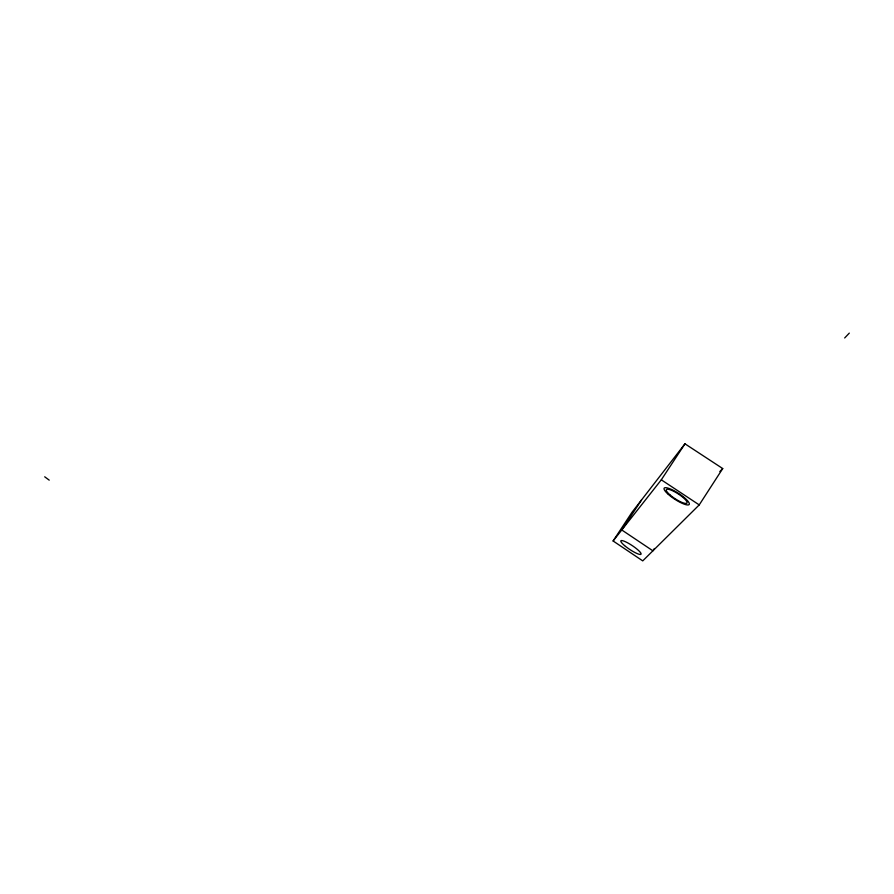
<?xml version="1.0" encoding="UTF-8"?>
<svg xmlns="http://www.w3.org/2000/svg" width="894" height="894" viewBox="0 0 894 894"><rect width="100%" height="100%" fill="white"/><g stroke="black" fill="none" stroke-linecap="round" stroke-linejoin="round"><path stroke-width="1.34" d="M699.231 504.898L722.721 468.557L684.96 443.815L632.002 512.273L613.105 540.971L642.741 560.884L699.231 504.898L661.303 479.821L613.105 540.971M654.408 548.48L652.899 550.816L621.777 529.974L641.546 499.936M661.303 479.821L684.96 443.815M844.674 337.966L849.3 333.116M719.826 471.551L722.721 468.557M44.7 476.804L49.226 480.145M624.537 545.575A12.091 2.291 33.6 0 0 640.987 554.258A12.091 2.291 33.6 0 0 627.353 542.68A12.091 2.291 33.6 0 0 624.537 545.575M669.807 494.751A12.304 2.872 33 0 0 686.905 503.132A12.304 2.872 33 0 0 673.305 491.097A12.304 2.872 33 0 0 669.807 494.751M668.332 494.393A14.941 3.487 33 0 0 689.118 504.585A14.941 3.487 33 0 0 672.612 489.979A14.941 3.487 33 0 0 668.332 494.393"/></g></svg>
